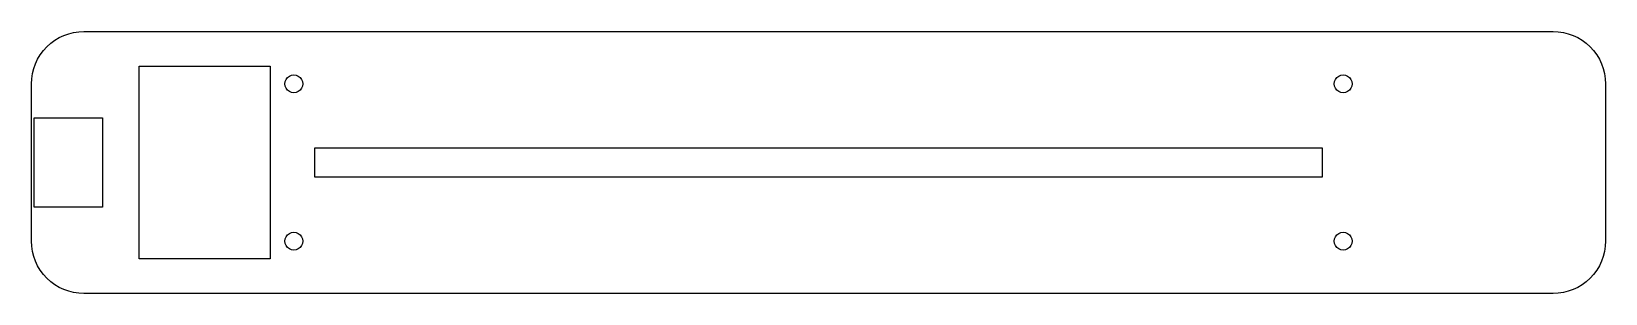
# Model space of a CAD drawing. Extents: x 9 to 461, y 6 to 31.
# Drawn here: x 311.4 to 461.4, y 5.9 to 30.9 of the extents above; entities that cross this region are included whole.
import ezdxf

# ---------------------------------------------------------------- set-up
doc = ezdxf.new("R2010")
doc.units = 0
doc.layers.get('0').update_dxf_attribs({"linetype": 'CONTINUOUS'})

msp = doc.modelspace()

# ---------------------------------------------------------------- linework, layer by layer
at = {"color": 5}
for p, q in [((321.70115, 27.553846), (334.187501, 27.553846)), ((321.70115, 9.153846), (321.70115, 27.553846)), ((334.187501, 27.553846), (334.187501, 9.153846)), ((311.68507, 22.606299), (318.189978, 22.606299)), ((311.68507, 14.10139), (311.68507, 22.606299)), ((318.189978, 22.606299), (318.189978, 14.10139)), ((318.189978, 14.10139), (311.68507, 14.10139)), ((334.187501, 9.153846), (321.70115, 9.153846))]:
    msp.add_line(p, q, dxfattribs=at)
at = {"color": 7}
for p, q in [((337.28751, 25.853846), (337.28751, 25.853846)), ((437.28751, 25.853846), (437.28751, 25.853846)), ((461.4375, 25.853846), (461.4375, 25.853846)), ((338.42641, 16.967759), (338.42641, 19.739934)), ((338.42641, 19.739934), (434.44859, 19.739934)), ((434.44859, 19.739934), (434.44859, 16.967759)), ((434.44859, 16.967759), (338.42641, 16.967759)), ((337.28751, 10.853846), (337.28751, 10.853846)), ((437.28751, 10.853846), (437.28751, 10.853846))]:
    msp.add_line(p, q, dxfattribs=at)
for points in [[(312.901966, 29.38938), (313.839648, 30.327062), (315.111417, 30.853846), (316.4375, 30.853846)], [(316.4375, 30.853846), (316.4375, 30.853846), (456.4375, 30.853846), (456.4375, 30.853846)], [(456.4375, 30.853846), (457.763582, 30.853846), (459.035352, 30.327062), (459.973034, 29.38938)], [(311.4375, 25.853846), (311.4375, 27.179928), (311.964284, 28.451698), (312.901966, 29.38938)], [(459.973034, 29.38938), (460.910716, 28.451698), (461.4375, 27.179928), (461.4375, 25.853846)], [(311.4375, 10.853846), (311.4375, 10.853846), (311.4375, 25.853846), (311.4375, 25.853846)], [(335.58751, 25.853846), (335.58751, 26.157522), (335.749519, 26.43813), (336.01251, 26.589968)], [(336.01251, 25.117724), (335.749519, 25.269562), (335.58751, 25.55017), (335.58751, 25.853846)], [(336.01251, 26.589968), (336.275501, 26.741805), (336.599519, 26.741805), (336.86251, 26.589968)], [(336.86251, 26.589968), (337.125501, 26.43813), (337.28751, 26.157522), (337.28751, 25.853846)], [(337.28751, 25.853846), (337.28751, 25.55017), (337.125501, 25.269562), (336.86251, 25.117724)], [(435.58751, 25.853846), (435.58751, 26.157522), (435.749519, 26.43813), (436.01251, 26.589968)], [(436.01251, 25.117724), (435.749519, 25.269562), (435.58751, 25.55017), (435.58751, 25.853846)], [(436.01251, 26.589968), (436.275501, 26.741805), (436.599519, 26.741805), (436.86251, 26.589968)], [(436.86251, 26.589968), (437.125501, 26.43813), (437.28751, 26.157522), (437.28751, 25.853846)], [(437.28751, 25.853846), (437.28751, 25.55017), (437.125501, 25.269562), (436.86251, 25.117724)], [(461.4375, 25.853846), (461.4375, 25.853846), (461.4375, 10.853846), (461.4375, 10.853846)], [(336.86251, 25.117724), (336.599519, 24.965887), (336.275501, 24.965887), (336.01251, 25.117724)], [(436.86251, 25.117724), (436.599519, 24.965887), (436.275501, 24.965887), (436.01251, 25.117724)], [(312.901966, 7.318312), (311.964284, 8.255994), (311.4375, 9.527764), (311.4375, 10.853846)], [(335.58751, 10.853846), (335.58751, 11.157522), (335.749519, 11.43813), (336.01251, 11.589968)], [(336.01251, 10.117724), (335.749519, 10.269562), (335.58751, 10.55017), (335.58751, 10.853846)], [(336.01251, 11.589968), (336.275501, 11.741805), (336.599519, 11.741805), (336.86251, 11.589968)], [(336.86251, 11.589968), (337.125501, 11.43813), (337.28751, 11.157522), (337.28751, 10.853846)], [(337.28751, 10.853846), (337.28751, 10.55017), (337.125501, 10.269562), (336.86251, 10.117724)], [(435.58751, 10.853846), (435.58751, 11.157522), (435.749519, 11.43813), (436.01251, 11.589968)], [(436.01251, 10.117724), (435.749519, 10.269562), (435.58751, 10.55017), (435.58751, 10.853846)], [(436.01251, 11.589968), (436.275501, 11.741805), (436.599519, 11.741805), (436.86251, 11.589968)], [(436.86251, 11.589968), (437.125501, 11.43813), (437.28751, 11.157522), (437.28751, 10.853846)], [(437.28751, 10.853846), (437.28751, 10.55017), (437.125501, 10.269562), (436.86251, 10.117724)], [(461.4375, 10.853846), (461.4375, 9.527764), (460.910716, 8.255994), (459.973034, 7.318312)], [(336.86251, 10.117724), (336.599519, 9.965887), (336.275501, 9.965887), (336.01251, 10.117724)], [(436.86251, 10.117724), (436.599519, 9.965887), (436.275501, 9.965887), (436.01251, 10.117724)], [(316.4375, 5.853846), (315.111417, 5.853846), (313.839648, 6.38063), (312.901966, 7.318312)], [(459.973034, 7.318312), (459.035352, 6.38063), (457.763582, 5.853846), (456.4375, 5.853846)], [(456.4375, 5.853846), (456.4375, 5.853846), (316.4375, 5.853846), (316.4375, 5.853846)]]:
    msp.add_open_spline(points, degree=3, dxfattribs=at)

doc.saveas('drawing.dxf')
